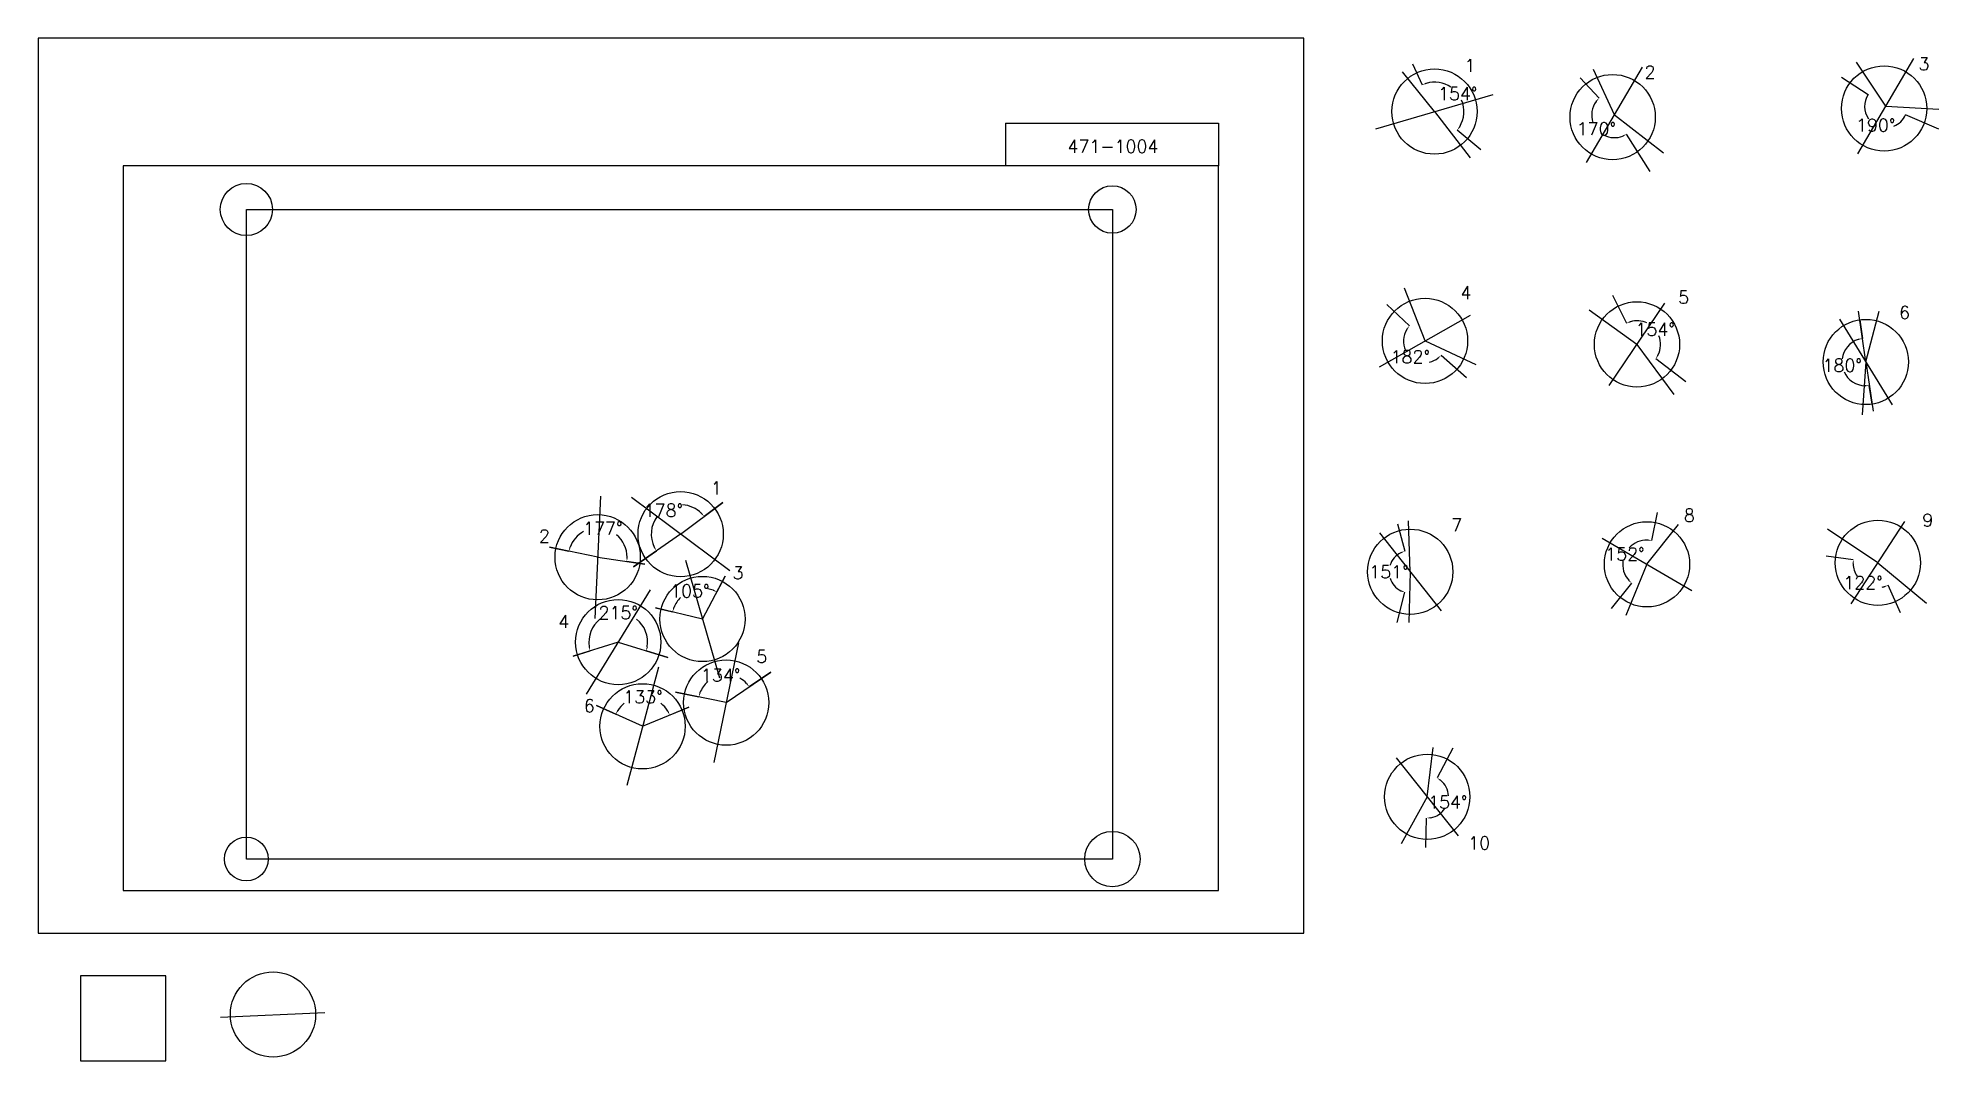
# Model space of a CAD drawing. Extents: x 0 to 2230150, y -150000 to 1050000.
import ezdxf

# ---------------------------------------------------------------- set-up
doc = ezdxf.new("R2010")
doc.units = 0
doc.header["$MEASUREMENT"] = 0
doc.layers.get('0').update_dxf_attribs({"linetype": 'CONTINUOUS'})
doc.layers.get('Defpoints').update_dxf_attribs({"linetype": 'CONTINUOUS'})
for name, color, linetype in [('_0-0_', 7, 'CONTINUOUS'), ('_0-1_V-nasSTD', 7, 'CONTINUOUS'), ('_0-2_番号', 7, 'CONTINUOUS'), ('ADD_LINE', 7, 'CONTINUOUS'), ('文字', 7, 'CONTINUOUS'), ('画像', 7, 'CONTINUOUS')]:
    doc.layers.add(name, color=color, linetype=linetype)
doc.layers.add('位置合わせ用', color=7, linetype='CONTINUOUS', plot=False)
doc.styles.get("Standard").update_dxf_attribs({"font": 'txt', "height": 15000, "bigfont": 'bigfont.shx'})
doc.dimstyles.get("Standard").update_dxf_attribs({"dimtxt": 0.18, "dimasz": 0.18, "dimexe": 0.18, "dimexo": 0.0625, "dimgap": 0.09, "dimtad": 0, "dimtih": 1, "dimtoh": 1, "dimdec": 4, "dimzin": 0, "dimdsep": 46, "dimtxsty": 'Standard', "dimcen": 0.09, "dimadec": 0, "dimazin": 0, "dimtfac": 1, "dimtdec": 4, "dimtofl": 0, "dimtmove": 0, "dimatfit": 3, "dimfxl": 1, "dimtolj": 1, "dimtzin": 0, "dimarcsym": 0})
picture_1 = doc.add_image_def('image1.jpg', size_in_pixel=(800, 600))

# ---------------------------------------------------------------- blocks, each defined once
blk = doc.blocks.new('-000-CCURVE_ORG002')
at = {"layer": '_0-0_', "color": 5, "linetype": 'Continuous'}
for p, q in [((30, -10), (10, -10)), ((10, -10), (10, -30)), ((30, -30), (30, -10)), ((10, -30), (30, -30))]:
    blk.add_line(p, q, dxfattribs=at)
blk = doc.blocks.new('-008-$$ATRU$$11$$背景色$$色$$0_0_0')
at = {"layer": '_0-2_番号'}
blk.add_blockref('-000-CCURVE_ORG002', (0, 0), dxfattribs=at)
blk = doc.blocks.new('*D27')
at = {"layer": 'ADD_LINE', "color": 0, "linetype": 'Continuous', "lineweight": -2}
for p, q in [((1612482, 1019756), (1623866, 995044)), ((1692790, 918934), (1664951, 941812))]:
    blk.add_line(p, q, dxfattribs=at)
for start, end in [(55.935441, 106.423298), (328.898292, 23.176446)]:
    blk.add_arc((1638300, 963714), 34496, start, end, dxfattribs=at)
at = {"layer": 'ADD_LINE', "color": 0}
for points in [[(1628254, 997582), (1628840, 996022), (1623866, 995045)], [(1667157, 946376), (1668518, 945414), (1664951, 941812)]]:
    blk.add_solid(points, dxfattribs=at)
at = {"layer": 'Defpoints', "color": 0}
for p in [(1612482, 1019756), (1638300, 963714), (1672046, 970868), (1692790, 918934)]:
    blk.add_point(p, dxfattribs=at)
at = {"layer": 'ADD_LINE', "color": 0, "linetype": 'Continuous', "insert": (1665608, 984790), "char_height": 15000, "attachment_point": 5}
blk.add_mtext('\\A1;154%%d', dxfattribs=at)
blk = doc.blocks.new('*D28')
at = {"color": 0, "linetype": 'Continuous', "lineweight": -2}
for p, q in [((1809179, 1003391), (1831324, 979396)), ((1891517, 893504), (1863720, 937271))]:
    blk.add_line(p, q, dxfattribs=at)
for start, end in [(143.458517, 199.177328), (242.968088, 291.666013)]:
    blk.add_arc((1849418, 959791), 26678, start, end, dxfattribs=at)
at = {"color": 0}
for points in [[(1828604, 975119), (1827364, 976233), (1831324, 979396)], [(1859646, 934256), (1858888, 935740), (1863721, 937271)]]:
    blk.add_solid(points, dxfattribs=at)
at = {"layer": 'Defpoints', "color": 0}
for p in [(1809179, 1003391), (1849418, 959791), (1823088, 955491), (1891518, 893504)]:
    blk.add_point(p, dxfattribs=at)
at = {"color": 0, "linetype": 'Continuous', "insert": (1828270, 943528), "char_height": 15000, "attachment_point": 5}
blk.add_mtext('\\A1;170%%d', dxfattribs=at)
blk = doc.blocks.new('*D31')
at = {"layer": 'ADD_LINE', "color": 0, "linetype": 'Continuous', "lineweight": -2}
for p, q in [((2115662, 1004203), (2146913, 983688)), ((2230150, 942907), (2190978, 959896))]:
    blk.add_line(p, q, dxfattribs=at)
for start, end in [(146.716384, 215.556167), (291.744567, 336.55299)]:
    blk.add_arc((2167922, 969896), 25131, start, end, dxfattribs=at)
at = {"layer": 'ADD_LINE', "color": 0}
for points in [[(2146913, 983688), (2146913, 983688), (2146913, 983688)], [(2190978, 959896), (2190978, 959896), (2190978, 959896)]]:
    blk.add_solid(points, dxfattribs=at)
at = {"layer": 'Defpoints', "color": 0}
for p in [(2115662, 1004204), (2167922, 969896), (2146156, 957332), (2230150, 942907)]:
    blk.add_point(p, dxfattribs=at)
at = {"layer": 'ADD_LINE', "color": 0, "linetype": 'Continuous', "insert": (2155982, 947782), "char_height": 15000, "attachment_point": 5}
blk.add_mtext('\\A1;190%%d', dxfattribs=at)
blk = doc.blocks.new('*D492')
at = {"color": 0, "linetype": 'Continuous', "lineweight": -2}
for p, q in [((1582560, 737261), (1608834, 712185)), ((1675657, 651191), (1646046, 677753))]:
    blk.add_line(p, q, dxfattribs=at)
for start, end in [(147.654398, 205.986177), (282.024317, 306.788949)]:
    blk.add_arc((1627174, 694681), 25352, start, end, dxfattribs=at)
at = {"color": 0}
for points in [[(1606412, 707733), (1605099, 708759), (1608834, 712185)], [(1642919, 673763), (1641794, 674993), (1646046, 677753)]]:
    blk.add_solid(points, dxfattribs=at)
at = {"layer": 'Defpoints', "color": 0}
for p in [(1582560, 737262), (1627174, 694681), (1602920, 687300), (1675658, 651190)]:
    blk.add_point(p, dxfattribs=at)
at = {"color": 0, "linetype": 'Continuous', "insert": (1609955, 676073), "char_height": 15000, "attachment_point": 5}
blk.add_mtext('\\A1;182%%d', dxfattribs=at)
blk = doc.blocks.new('*D493')
at = {"color": 0, "linetype": 'Continuous', "lineweight": -2}
for p, q in [((1847215, 748386), (1863522, 715452)), ((1933285, 646506), (1897834, 673710))]:
    blk.add_line(p, q, dxfattribs=at)
for start, end in [(64.877904, 105.999917), (332.840982, 21.383423)]:
    blk.add_arc((1875830, 690596), 27737, start, end, dxfattribs=at)
at = {"color": 0}
for points in [[(1867883, 718035), (1868485, 716481), (1863522, 715453)], [(1899804, 678380), (1901213, 677489), (1897835, 673710)]]:
    blk.add_solid(points, dxfattribs=at)
at = {"layer": 'Defpoints', "color": 0}
for p in [(1847214, 748386), (1887525, 715747), (1875830, 690596), (1933286, 646506)]:
    blk.add_point(p, dxfattribs=at)
at = {"color": 0, "linetype": 'Continuous', "insert": (1897257, 708209), "char_height": 15000, "attachment_point": 5}
blk.add_mtext('\\A1;154%%d', dxfattribs=at)
blk = doc.blocks.new('*D494')
at = {"color": 0, "linetype": 'Continuous', "lineweight": -2}
for p, q in [((2097719, 442479), (2129651, 438247)), ((2185031, 375777), (2170441, 407971))]:
    blk.add_line(p, q, dxfattribs=at)
for start, end in [(182.32444, 213.011449), (280.28229, 284.506363)]:
    blk.add_arc((2158450, 434431), 29051, start, end, dxfattribs=at)
at = {"color": 0}
for points in [[(2130255, 433215), (2128590, 433290), (2129651, 438247)], [(2166004, 405520), (2165449, 407092), (2170441, 407970)]]:
    blk.add_solid(points, dxfattribs=at)
at = {"layer": 'Defpoints', "color": 0}
for p in [(2097719, 442479), (2158450, 434431), (2134111, 418569), (2185032, 375776)]:
    blk.add_point(p, dxfattribs=at)
at = {"color": 0, "linetype": 'Continuous', "insert": (2141135, 411104), "char_height": 15000, "attachment_point": 5}
blk.add_mtext('\\A1;122%%d', dxfattribs=at)
blk = doc.blocks.new('*D495')
at = {"color": 0, "linetype": 'Continuous', "lineweight": -2}
for p, q in [((1899485, 493442), (1893065, 460614)), ((1845899, 380648), (1869761, 410403))]:
    blk.add_line(p, q, dxfattribs=at)
for start, end in [(88.997379, 136.834749), (170.916699, 221.208715)]:
    blk.add_arc((1887594, 432640), 28505, start, end, dxfattribs=at)
at = {"color": 0}
for points in [[(1888005, 460311), (1888181, 461969), (1893065, 460615)], [(1865573, 413259), (1866726, 414463), (1869761, 410403)]]:
    blk.add_solid(points, dxfattribs=at)
at = {"layer": 'Defpoints', "color": 0}
for p in [(1899486, 493442), (1869381, 454567), (1887594, 432640), (1845899, 380648)]:
    blk.add_point(p, dxfattribs=at)
at = {"color": 0, "linetype": 'Continuous', "insert": (1861739, 444640), "char_height": 15000, "attachment_point": 5}
blk.add_mtext('\\A1;152%%d', dxfattribs=at)
blk = doc.blocks.new('*D496')
at = {"color": 0, "linetype": 'Continuous', "lineweight": -2}
for p, q in [((1594921, 479957), (1603443, 448007)), ((1594453, 364310), (1603625, 399771))]:
    blk.add_line(p, q, dxfattribs=at)
for start, end in [(116.442259, 162.722612), (197.730428, 243.989803)]:
    blk.add_arc((1609870, 423913), 24936, start, end, dxfattribs=at)
at = {"color": 0}
for points in [[(1599060, 445461), (1598471, 447020), (1603443, 448007)], [(1598646, 400720), (1599223, 402284), (1603625, 399771)]]:
    blk.add_solid(points, dxfattribs=at)
at = {"layer": 'Defpoints', "color": 0}
for p in [(1594921, 479958), (1587247, 434403), (1609870, 423913), (1594453, 364310)]:
    blk.add_point(p, dxfattribs=at)
at = {"color": 0, "linetype": 'Continuous', "insert": (1584933, 423819), "char_height": 15000, "attachment_point": 5}
blk.add_mtext('\\A1;151%%d', dxfattribs=at)
blk = doc.blocks.new('*D497')
at = {"color": 0, "linetype": 'Continuous', "lineweight": -2}
for p, q in [((2137280, 719501), (2140368, 697666)), ((2151611, 620534), (2148379, 642348))]:
    blk.add_line(p, q, dxfattribs=at)
for start, end in [(108.314688, 172.816777), (204.310121, 268.164898)]:
    blk.add_arc((2144282, 669994), 27948, start, end, dxfattribs=at)
at = {"color": 0}
for points in [[(2135690, 695715), (2135310, 697337), (2140368, 697666)], [(2143435, 641228), (2143339, 642892), (2148379, 642348)]]:
    blk.add_solid(points, dxfattribs=at)
at = {"layer": 'Defpoints', "color": 0}
for p in [(2137280, 719501), (2144282, 669994), (2122350, 652671), (2151611, 620534)]:
    blk.add_point(p, dxfattribs=at)
at = {"color": 0, "linetype": 'Continuous', "insert": (2116623, 665988), "char_height": 15000, "attachment_point": 5}
blk.add_mtext('\\A1;180%%d', dxfattribs=at)
blk = doc.blocks.new('*D662')
at = {"color": 0, "linetype": 'Continuous', "lineweight": -2}
for p, q in [((1659684, 217062), (1641346, 182000)), ((1628066, 100544), (1629066, 134978))]:
    blk.add_line(p, q, dxfattribs=at)
for start, end in [(2.755917, 50.881259), (279.845571, 326.395586)]:
    blk.add_arc((1629789, 159904), 24936, start, end, dxfattribs=at)
at = {"color": 0}
for points in [[(1645980, 179947), (1645064, 178555), (1641346, 182001)], [(1633993, 136166), (1634112, 134504), (1629066, 134978)]]:
    blk.add_solid(points, dxfattribs=at)
at = {"layer": 'Defpoints', "color": 0}
for p in [(1659684, 217062), (1629789, 159904), (1648804, 143771), (1628066, 100544)]:
    blk.add_point(p, dxfattribs=at)
at = {"color": 0, "linetype": 'Continuous', "insert": (1653916, 153603), "char_height": 15000, "attachment_point": 5}
blk.add_mtext('\\A1;154%%d', dxfattribs=at)
blk = doc.blocks.new('*D665')
at = {"layer": 'ADD_LINE', "color": 0, "linetype": 'Continuous', "lineweight": -2}
for p, q in [((803393, 505249), (781464, 488739)), ((698586, 429718), (725537, 448364))]:
    blk.add_line(p, q, dxfattribs=at)
for start, end in [(45.287319, 86.162626), (143.603445, 206.365922)]:
    blk.add_arc((753905, 467991), 34496, start, end, dxfattribs=at)
at = {"layer": 'ADD_LINE', "color": 0}
for points in [[(777547, 491957), (778802, 493053), (781464, 488739)], [(722280, 452248), (723716, 453095), (725537, 448364)]]:
    blk.add_solid(points, dxfattribs=at)
at = {"layer": 'Defpoints', "color": 0}
for p in [(750174, 502284), (803394, 505250), (753905, 467991), (698586, 429718)]:
    blk.add_point(p, dxfattribs=at)
at = {"layer": 'ADD_LINE', "color": 0, "linetype": 'Continuous', "insert": (733714, 495960), "char_height": 15000, "attachment_point": 5}
blk.add_mtext('\\A1;178%%d', dxfattribs=at)
blk = doc.blocks.new('*D668')
at = {"layer": 'ADD_LINE', "color": 0, "linetype": 'Continuous', "lineweight": -2}
for p, q in [((806321, 418592), (796520, 400255)), ((724349, 381705), (744458, 376875))]:
    blk.add_line(p, q, dxfattribs=at)
for start, end in [(69.825823, 79.652951), (135.231096, 158.542698)]:
    blk.add_arc((779521, 368452), 36061, start, end, dxfattribs=at)
at = {"layer": 'ADD_LINE', "color": 0}
for points in [[(791617, 401541), (792299, 403061), (796520, 400255)], [(745165, 381894), (746755, 381393), (744458, 376875)]]:
    blk.add_solid(points, dxfattribs=at)
at = {"layer": 'Defpoints', "color": 0}
for p in [(775284, 404264), (806322, 418592), (724348, 381705), (779521, 368452)]:
    blk.add_point(p, dxfattribs=at)
at = {"layer": 'ADD_LINE', "color": 0, "linetype": 'Continuous', "insert": (764748, 401348), "char_height": 15000, "attachment_point": 5}
blk.add_mtext('\\A1;105%%d', dxfattribs=at)
blk = doc.blocks.new('*D671')
at = {"layer": 'ADD_LINE', "color": 0, "linetype": 'Continuous', "lineweight": -2}
for p, q in [((859603, 306173), (834392, 288908)), ((747770, 282752), (775225, 277049))]:
    blk.add_line(p, q, dxfattribs=at)
for start, end in [(131.253338, 159.520155), (43.147492, 60.688217)]:
    blk.add_arc((807334, 270378), 32795, start, end, dxfattribs=at)
at = {"layer": 'ADD_LINE', "color": 0}
for points in [[(830611, 292284), (831910, 293328), (834392, 288908)], [(775811, 282084), (777412, 281621), (775224, 277049)]]:
    blk.add_solid(points, dxfattribs=at)
at = {"layer": 'Defpoints', "color": 0}
for p in [(813578, 302573), (859604, 306173), (747770, 282752), (807334, 270378)]:
    blk.add_point(p, dxfattribs=at)
at = {"layer": 'ADD_LINE', "color": 0, "linetype": 'Continuous', "insert": (800889, 302534), "char_height": 15000, "attachment_point": 5}
blk.add_mtext('\\A1;134%%d', dxfattribs=at)
blk = doc.blocks.new('*D674')
at = {"layer": 'ADD_LINE', "color": 0, "linetype": 'Continuous', "lineweight": -2}
for p, q in [((600219, 452553), (622781, 447891)), ((712062, 432645), (690682, 435829))]:
    blk.add_line(p, q, dxfattribs=at)
for start, end in [(118.513091, 160.013061), (359.841302, 50.099968)]:
    blk.add_arc((656563, 440910), 34496, start, end, dxfattribs=at)
at = {"layer": 'ADD_LINE', "color": 0}
for points in [[(623343, 452929), (624947, 452474), (622781, 447891)], [(690227, 440878), (691889, 440752), (690682, 435829)]]:
    blk.add_solid(points, dxfattribs=at)
at = {"layer": 'Defpoints', "color": 0}
for p in [(600218, 452553), (678523, 467513), (656563, 440910), (712062, 432645)]:
    blk.add_point(p, dxfattribs=at)
at = {"layer": 'ADD_LINE', "color": 0, "linetype": 'Continuous', "insert": (662596, 474874), "char_height": 15000, "attachment_point": 5}
blk.add_mtext('\\A1;177%%d', dxfattribs=at)
blk = doc.blocks.new('*D677')
at = {"layer": 'ADD_LINE', "color": 0, "linetype": 'Continuous', "lineweight": -2}
for p, q in [((627738, 324910), (647774, 331136)), ((738986, 323153), (713639, 331078))]:
    blk.add_line(p, q, dxfattribs=at)
for start, end in [(128.502762, 188.950816), (350.949382, 51.497238)]:
    blk.add_arc((680715, 341372), 34496, start, end, dxfattribs=at)
at = {"layer": 'ADD_LINE', "color": 0}
for points in [[(645828, 335816), (647451, 336194), (647774, 331136)], [(713970, 336136), (715593, 335756), (713639, 331078)]]:
    blk.add_solid(points, dxfattribs=at)
at = {"layer": 'Defpoints', "color": 0}
for p in [(700904, 369343), (680715, 341372), (627738, 324910), (738986, 323153)]:
    blk.add_point(p, dxfattribs=at)
at = {"layer": 'ADD_LINE', "color": 0, "linetype": 'Continuous', "insert": (680745, 375868), "char_height": 15000, "attachment_point": 5}
blk.add_mtext('\\A1;215%%d', dxfattribs=at)
blk = doc.blocks.new('*D680')
at = {"layer": 'ADD_LINE', "color": 0, "linetype": 'Continuous', "lineweight": -2}
for p, q in [((655258, 266943), (677819, 256759)), ((763578, 265187), (741104, 255827))]:
    blk.add_line(p, q, dxfattribs=at)
for start, end in [(128.512691, 147.39248), (30.921186, 51.487309)]:
    blk.add_arc((709259, 242566), 34496, start, end, dxfattribs=at)
at = {"layer": 'ADD_LINE', "color": 0}
for points in [[(679468, 261552), (680933, 260758), (677819, 256759)], [(738108, 259917), (739596, 260667), (741104, 255828)]]:
    blk.add_solid(points, dxfattribs=at)
at = {"layer": 'Defpoints', "color": 0}
for p in [(722752, 274313), (655258, 266944), (763578, 265187), (709259, 242566)]:
    blk.add_point(p, dxfattribs=at)
at = {"layer": 'ADD_LINE', "color": 0, "linetype": 'Continuous', "insert": (709767, 277058), "char_height": 15000, "attachment_point": 5}
blk.add_mtext('\\A1;133%%d', dxfattribs=at)

msp = doc.modelspace()

# ---------------------------------------------------------------- linework, layer by layer
at = {"layer": '_0-1_V-nasSTD', "color": 7, "linetype": 'Continuous'}
for p, q in [((1485000, 1050000), (0, 1050000)), ((0, 1050000), (0, 0)), ((1485000, 1050000), (0, 1050000)), ((0, 1050000), (0, 0)), ((1485000, 0), (1485000, 1050000)), ((1485000, 0), (1485000, 1050000)), ((1135000, 950000), (1135000, 900000)), ((1135000, 950000), (1385000, 950000)), ((1385000, 950000), (1385000, 900000)), ((1385000, 900000), (100000, 900000)), ((100000, 900000), (100000, 50000)), ((1385000, 50000), (1385000, 900000)), ((100000, 50000), (1385000, 50000)), ((0, 0), (1485000, 0)), ((0, 0), (1485000, 0))]:
    msp.add_line(p, q, dxfattribs=at)
at = {"layer": 'ADD_LINE', "color": 5, "linetype": 'Continuous'}
for p, q in [((1638300.12759, 963713.94411), (1600657, 1010465.5)), ((1849417.68706, 959791.40858), (1824731.61592, 1013095)), ((2167921.53926, 969895.92252), (2133337.061, 1021586.01265)), ((1638300.12759, 963713.94411), (1680185.5, 909330)), ((1849417.68706, 959791.40858), (1907070.5, 915461)), ((2167921.53926, 969895.92252), (2230150.4375, 966693.63309)), ((1627173.85936, 694681.42053), (1603053, 756584)), ((1875829.60478, 690595.69901), (1819695, 730821)), ((2144282.17651, 669993.66595), (2135874.84661, 729434.5)), ((2144282.17651, 669993.66595), (2159881.11393, 729434.5)), ((1627173.85936, 694681.42053), (1686782, 666999.5)), ((1875829.60478, 690595.69901), (1919233, 631868.5)), ((2144282.17651, 669993.66595), (2139973.5, 607862)), ((2144282.17651, 669993.66595), (2152852.5, 612158.5)), ((753905.25, 467990.94411), (803393.5, 505249.5)), ((1609869.59541, 423912.59025), (1607859.5021, 483624.43754)), ((1887594.19761, 432639.77192), (1924592.5, 479202.5)), ((2158449.59821, 434430.75199), (2099218, 473956.5)), ((656562.75, 440910.44411), (600218.5, 452553)), ((753905.25, 467990.94411), (698586, 429717.5)), ((656562.75, 440910.44411), (712052.5, 432645)), ((1609869.59541, 423912.59025), (1608159.50179, 364310.06247)), ((1887594.19761, 432639.77192), (1862762, 372404)), ((2158449.59821, 434430.75199), (2215384.5, 387018.5)), ((779521.25, 368452.44411), (806321.5, 418592.5)), ((779521.25, 368452.44411), (724348.5, 381705)), ((680715.25, 341372.44411), (627738, 324909.5)), ((680715.25, 341372.44411), (738986.5, 323153)), ((807333.75, 270378.44411), (859603.5, 306173)), ((807333.75, 270378.44411), (747769.5, 282752.5)), ((709259.25, 242565.94411), (655257.5, 266943.5)), ((709259.25, 242565.94411), (763578.5, 265187)), ((1629789, 159904), (1636845.5, 217647.28885)), ((1629789, 159904), (1599375.79815, 104642.5))]:
    msp.add_line(p, q, dxfattribs=at)
at = {"layer": 'ADD_LINE', "color": 1, "linetype": 'Continuous'}
for p, q in [((1816519.43706, 903878.65858), (1882315.93706, 1015704.15858)), ((2135023.28926, 913983.17252), (2200819.78926, 1025808.67252)), ((1569397.37759, 943664.44411), (1707202.87759, 983763.44411)), ((1843082.10478, 642335.94901), (1908577.10478, 738855.44901)), ((1573690.48436, 664418.92053), (1680657.23436, 724943.92053)), ((2113351.05151, 720119.29095), (2175213.30151, 619868.04095)), ((659783.03187, 512598.66624), (653342.46813, 369222.22198)), ((811427.0024, 425086.17271), (696383.4976, 510895.71551)), ((1573599.84541, 469670.84025), (1646139.34541, 378154.34025)), ((2126994.59821, 386171.00199), (2189904.59821, 482690.50199)), ((1835025.69761, 463233.02192), (1940162.69761, 402046.52192)), ((759471.75, 437355.19411), (799570.75, 299549.69411)), ((718172.46721, 402581.3347), (643258.03279, 280163.55353)), ((821701.15136, 340685.97704), (792966.34864, 200070.91119)), ((727891.63437, 311865.3356), (690626.86563, 173266.55262)), ((1593519.25, 205662.25), (1666058.75, 114145.75)), ((214262.32302, -98799.56876), (336470.78129, -93322.43898))]:
    msp.add_line(p, q, dxfattribs=at)
at = {"layer": 'ADD_LINE', "color": 5, "linetype": 'ByBlock'}
for centre in [(1638300.12759, 963713.94411), (1847299.84098, 957259.81804), (2165803.69318, 967364.33199), (1627173.85936, 694681.42053), (1875829.60478, 690595.69901), (2144282.17651, 669993.66595), (753905.25, 467990.94411), (656562.75, 440910.44411), (1609869.59541, 423912.59025), (1887594.19761, 432639.77192), (2158449.59821, 434430.75199), (779521.25, 368452.44411), (680715.25, 341372.44411), (807333.75, 270378.44411), (709259.25, 242565.94411), (1629789, 159904), (275704.61091, -95468.83904)]:
    msp.add_circle(centre, 50000, dxfattribs=at)
at = {"layer": '位置合わせ用', "color": 5, "linetype": 'Continuous'}
for centre, radius in [((244424.4, 848880.595), 30579.2687), ((1260424.4, 848880.595), 27848.33235), ((244424.4, 86880.595), 25672.78835), ((1260424.4, 86880.595), 32483.49996)]:
    msp.add_circle(centre, radius, dxfattribs=at)

# ---------------------------------------------------------------- block references
at = {"layer": '_0-0_', "xscale": 5000, "yscale": 5000, "zscale": 5000}
msp.add_blockref('-008-$$ATRU$$11$$背景色$$色$$0_0_0', (0, 0), dxfattribs=at)

# ---------------------------------------------------------------- texts
at = {"layer": '文字', "color": 5, "linetype": 'Continuous'}
for s, p in [('3', (2206162.5, 1012123.5)), ('1', (1673664.84659, 1010338.61449)), ('2', (1884735.5, 1002469.5)), ('4', (1668695.5, 743754)), ('5', (1924216.5, 738393)), ('6', (2183311.5, 720524.5)), ('1', (789269.969, 514615.61449)), ('8', (1930840.69761, 482615.93968)), ('9', (2210625.69761, 476897.98348)), ('2', (587660, 458252.5)), ('7', (1657991.59541, 471180.02727)), ('3', (814885.969, 415077.11449)), ('4', (610348.5, 357982.5)), ('5', (842698.469, 317003.11449)), ('6', (640356.5, 259176.5)), ('10', (1677911, 98195.5))]:
    msp.add_text(s, height=15000, dxfattribs=at).set_placement(p)
at = {"layer": '文字', "linetype": 'Continuous'}
msp.add_text('471-1004', height=15000, dxfattribs=at).set_placement((1207698.06436, 915464.91089))

# ---------------------------------------------------------------- dimensions: what is measured, and where the dimension line sits
at = {"color": 5, "linetype": 'Continuous'}
for base, center, p1, p2, picture, middle in [((1823088.23526, 955490.96023), (1849417.68706, 959791.40858), (1809178.77504, 1003391.05715), (1891517.5, 893504), '*D28', (1828269.9978, 943527.67201)), ((1602919.66927, 687300.1765), (1627173.85936, 694681.42053), (1582560, 737261.5), (1675657.5, 651190.5), '*D492', (1609955.37168, 676073.03042)), ((1887525.02456, 715746.55986), (1875829.60478, 690595.69901), (1847214.5, 748386.5), (1933285.5, 646506), '*D493', (1897256.73514, 708208.95339)), ((2122350.14113, 652670.99813), (2144282.17651, 669993.66595), (2137279.85621, 719500.91301), (2151611.40936, 620533.75951), '*D497', (2116622.71578, 665988.26601)), ((1869381.14317, 454567.03326), (1887594.19761, 432639.77192), (1899485.5, 493442.5), (1845899, 380648), '*D495', (1861738.50652, 444639.91276)), ((1587247.09662, 434402.94997), (1609869.59541, 423912.59025), (1594921, 479957.5), (1594452.55209, 364310), '*D496', (1584933.35154, 423818.56891)), ((2134111.47282, 418568.6119), (2158449.59821, 434430.75199), (2097719, 442479), (2185031.5, 375776.5), '*D494', (2141135.0292, 411103.5675)), ((1648803.90553, 143771.4718), (1629789, 159904), (1659684.47103, 217061.94462), (1628066.5, 100544), '*D662', (1653916.18486, 153602.8851))]:
    dim = msp.add_angular_dim_3p(base=base, center=center, p1=p1, p2=p2, dimstyle='Standard', override={"dimasz": 5000, "dimtmove": 2}, dxfattribs=at)
    dim.commit()
    dim.dimension.update_dxf_attribs({"geometry": picture, "text_midpoint": middle})
at = {"layer": 'ADD_LINE', "color": 5, "linetype": 'Continuous'}
for base, center, p1, p2, override, picture, middle in [((1672045.78438, 970867.8893), (1638300.12759, 963713.94411), (1612481.5, 1019756.5), (1692790, 918933.5), {"dimasz": 5000, "dimtmove": 2}, '*D27', (1665608.30751, 984790.2719)), ((2146156.07889, 957332.10205), (2167921.53926, 969895.92252), (2115661.5, 1004203.5), (2230150.5, 942906.93528), {"dimtmove": 2}, '*D31', (2155981.84538, 947781.93238)), ((750174.06182, 502284.18716), (753905.25, 467990.94411), (698586, 429717.5), (803393.5, 505249.5), {"dimasz": 5000, "dimtmove": 2}, '*D665', (733713.7715, 495959.72099)), ((678522.68884, 467513.25167), (656562.75, 440910.44411), (600218.5, 452553), (712061.76807, 432645), {"dimasz": 5000, "dimtmove": 2}, '*D674', (662596.02311, 474874.36467)), ((775284.05804, 404263.59501), (779521.25, 368452.44411), (724348.5, 381705), (806321.5, 418592.5), {"dimasz": 5000, "dimtmove": 2}, '*D668', (764748.07082, 401348.42413)), ((700903.90292, 369343.26064), (680715.25, 341372.44411), (627738, 324909.5), (738986.5, 323153), {"dimasz": 5000, "dimtmove": 2}, '*D677', (680745.29345, 375868.05806)), ((813577.96748, 302573.315), (807333.75, 270378.44411), (747769.5, 282752.5), (859603.5, 306173), {"dimasz": 5000, "dimtmove": 2}, '*D671', (800888.74877, 302533.72241)), ((722752.02964, 274313.27757), (709259.25, 242565.94411), (655257.5, 266943.5), (763578.5, 265187), {"dimasz": 5000, "dimtmove": 2}, '*D680', (709766.87061, 277057.83599))]:
    dim = msp.add_angular_dim_3p(base=base, center=center, p1=p1, p2=p2, dimstyle='Standard', override=override, dxfattribs=at)
    dim.commit()
    dim.dimension.update_dxf_attribs({"geometry": picture, "text_midpoint": middle})

# ---------------------------------------------------------------- pictures from other files: only their frames are drawn
at = {"layer": '画像', "color": 5, "linetype": 'Continuous'}
image = msp.add_image(picture_1, insert=(244424.4, 86880.595), size_in_units=(1016000, 762000), dxfattribs=at)
image.dxf.flags = 7

doc.saveas('drawing.dxf')
